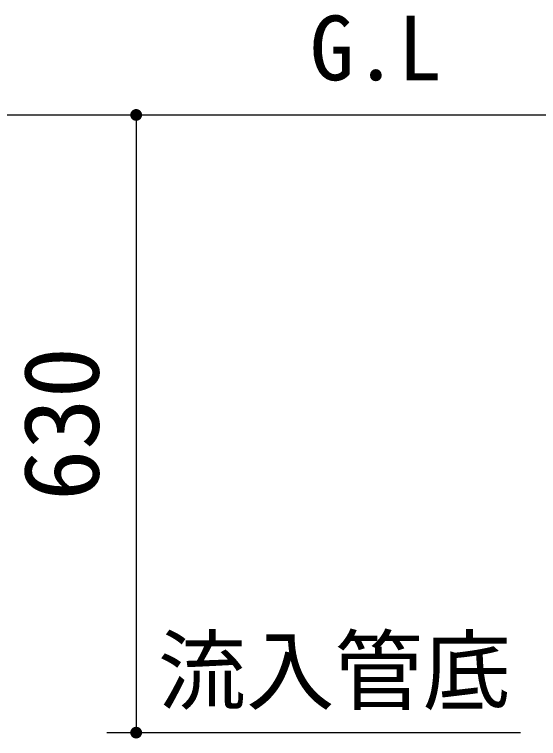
# Model space of a CAD drawing. Units: millimetres, scale not verified. Extents: x -8910 to 8910, y -6308 to 6308.
# Drawn here: x -6804 to -6270, y -1848 to -1110 of the extents above; entities that cross this region are included whole.
import ezdxf
from ezdxf.enums import TextEntityAlignment as Align

# ---------------------------------------------------------------- set-up
doc = ezdxf.new("R2010")
doc.units = ezdxf.units.MM
doc.header["$LTSCALE"] = 30
for name, color, linetype, lineweight in [('0-0_製作', 5, 'Continuous', 25), ('0-2_機器', 2, 'Continuous', 25), ('0-3_空気管', 3, 'Continuous', 25), ('0-7_文字', 7, 'Continuous', 25)]:
    doc.layers.add(name, color=color, linetype=linetype, lineweight=lineweight)
doc.styles.add('ＭＳ ゴシック', font='')
doc.styles.get('ＭＳ ゴシック').set_extended_font_data('MS Gothic')

msp = doc.modelspace()

# ---------------------------------------------------------------- linework, layer by layer
at = {"layer": '0-0_製作', "color": 2}
for p, q in [((-7210.27, -1212.48), (-6404.45, -1212.48)), ((-6680.27, -1212.48), (-6680.27, -1842.48)), ((-6710.27, -1842.48), (-6288.67, -1842.48))]:
    msp.add_line(p, q, dxfattribs=at)
at = {"layer": '0-0_製作'}
for points in [[(-6685.97, -1210.62), (-6680.27, -1212.48), (-6686.16, -1211.35)], [(-6685.7, -1209.92), (-6680.27, -1212.48), (-6685.97, -1210.62)], [(-6685.33, -1209.26), (-6680.27, -1212.48), (-6685.7, -1209.92)], [(-6684.89, -1208.65), (-6680.27, -1212.48), (-6685.33, -1209.26)], [(-6684.37, -1208.1), (-6680.27, -1212.48), (-6684.89, -1208.65)], [(-6683.79, -1207.62), (-6680.27, -1212.48), (-6684.37, -1208.1)], [(-6683.16, -1207.22), (-6680.27, -1212.48), (-6683.79, -1207.62)], [(-6682.48, -1206.9), (-6680.27, -1212.48), (-6683.16, -1207.22)], [(-6681.76, -1206.66), (-6680.27, -1212.48), (-6682.48, -1206.9)], [(-6681.02, -1206.52), (-6680.27, -1212.48), (-6681.76, -1206.66)], [(-6681.02, -1206.52), (-6680.27, -1206.48), (-6680.27, -1212.48)], [(-6680.27, -1206.48), (-6674.27, -1212.48), (-6680.27, -1212.48)], [(-6679.89, -1206.49), (-6674.27, -1212.48), (-6680.27, -1206.48)], [(-6679.14, -1206.58), (-6674.27, -1212.48), (-6679.89, -1206.49)], [(-6678.41, -1206.77), (-6674.27, -1212.48), (-6679.14, -1206.58)], [(-6677.71, -1207.05), (-6674.27, -1212.48), (-6678.41, -1206.77)], [(-6677.05, -1207.41), (-6674.27, -1212.48), (-6677.71, -1207.05)], [(-6676.44, -1207.85), (-6674.27, -1212.48), (-6677.05, -1207.41)], [(-6675.89, -1208.37), (-6674.27, -1212.48), (-6676.44, -1207.85)], [(-6675.41, -1208.95), (-6674.27, -1212.48), (-6675.89, -1208.37)], [(-6675.01, -1209.59), (-6674.27, -1212.48), (-6675.41, -1208.95)], [(-6674.69, -1210.27), (-6674.27, -1212.48), (-6675.01, -1209.59)], [(-6674.46, -1210.98), (-6674.27, -1212.48), (-6674.69, -1210.27)], [(-6674.46, -1210.98), (-6674.31, -1211.72), (-6674.27, -1212.48)], [(-6686.26, -1212.1), (-6680.27, -1212.48), (-6686.27, -1212.48)], [(-6686.27, -1212.48), (-6686.08, -1213.97), (-6686.22, -1213.23)], [(-6686.27, -1212.48), (-6685.85, -1214.68), (-6686.08, -1213.97)], [(-6680.27, -1212.48), (-6685.85, -1214.68), (-6686.27, -1212.48)], [(-6686.16, -1211.35), (-6680.27, -1212.48), (-6686.26, -1212.1)], [(-6680.27, -1212.48), (-6685.52, -1215.37), (-6685.85, -1214.68)], [(-6680.27, -1212.48), (-6685.12, -1216), (-6685.52, -1215.37)], [(-6680.27, -1212.48), (-6684.64, -1216.58), (-6685.12, -1216)], [(-6680.27, -1212.48), (-6684.09, -1217.1), (-6684.64, -1216.58)], [(-6680.27, -1212.48), (-6683.48, -1217.54), (-6684.09, -1217.1)], [(-6680.27, -1212.48), (-6682.82, -1217.91), (-6683.48, -1217.54)], [(-6680.27, -1212.48), (-6682.12, -1218.18), (-6682.82, -1217.91)], [(-6680.27, -1212.48), (-6681.39, -1218.37), (-6682.12, -1218.18)], [(-6680.27, -1212.48), (-6680.64, -1218.46), (-6681.39, -1218.37)], [(-6680.27, -1212.48), (-6680.27, -1218.48), (-6680.64, -1218.46)], [(-6680.27, -1212.48), (-6679.51, -1218.43), (-6680.27, -1218.48)], [(-6680.27, -1212.48), (-6678.77, -1218.29), (-6679.51, -1218.43)], [(-6674.27, -1212.48), (-6678.77, -1218.29), (-6680.27, -1212.48)], [(-6674.27, -1212.48), (-6678.06, -1218.05), (-6678.77, -1218.29)], [(-6674.27, -1212.48), (-6677.38, -1217.73), (-6678.06, -1218.05)], [(-6674.27, -1212.48), (-6676.74, -1217.33), (-6677.38, -1217.73)], [(-6674.27, -1212.48), (-6676.16, -1216.85), (-6676.74, -1217.33)], [(-6674.27, -1212.48), (-6675.64, -1216.3), (-6676.16, -1216.85)], [(-6674.27, -1212.48), (-6675.2, -1215.69), (-6675.64, -1216.3)], [(-6674.27, -1212.48), (-6674.84, -1215.03), (-6675.2, -1215.69)], [(-6674.27, -1212.48), (-6674.56, -1214.33), (-6674.84, -1215.03)], [(-6674.27, -1212.48), (-6674.37, -1213.6), (-6674.56, -1214.33)], [(-6674.27, -1212.48), (-6674.28, -1212.85), (-6674.37, -1213.6)], [(-6684.89, -1838.65), (-6680.27, -1842.48), (-6685.33, -1839.26)], [(-6684.37, -1838.1), (-6680.27, -1842.48), (-6684.89, -1838.65)], [(-6683.79, -1837.62), (-6680.27, -1842.48), (-6684.37, -1838.1)], [(-6683.16, -1837.22), (-6680.27, -1842.48), (-6683.79, -1837.62)], [(-6682.48, -1836.9), (-6680.27, -1842.48), (-6683.16, -1837.22)], [(-6681.76, -1836.66), (-6680.27, -1842.48), (-6682.48, -1836.9)], [(-6681.76, -1836.66), (-6680.27, -1836.48), (-6680.27, -1842.48)], [(-6681.02, -1836.52), (-6680.27, -1836.48), (-6681.76, -1836.66)], [(-6680.27, -1836.48), (-6674.27, -1842.48), (-6680.27, -1842.48)], [(-6679.89, -1836.49), (-6674.27, -1842.48), (-6680.27, -1836.48)], [(-6679.14, -1836.58), (-6674.27, -1842.48), (-6679.89, -1836.49)], [(-6678.41, -1836.77), (-6674.27, -1842.48), (-6679.14, -1836.58)], [(-6677.71, -1837.05), (-6674.27, -1842.48), (-6678.41, -1836.77)], [(-6677.05, -1837.41), (-6674.27, -1842.48), (-6677.71, -1837.05)], [(-6676.44, -1837.85), (-6674.27, -1842.48), (-6677.05, -1837.41)], [(-6675.89, -1838.37), (-6674.27, -1842.48), (-6676.44, -1837.85)], [(-6675.41, -1838.95), (-6674.27, -1842.48), (-6675.89, -1838.37)], [(-6686.26, -1842.1), (-6680.27, -1842.48), (-6686.27, -1842.48)], [(-6686.27, -1842.48), (-6685.52, -1845.37), (-6686.22, -1843.23)], [(-6686.27, -1842.48), (-6685.12, -1846), (-6685.52, -1845.37)], [(-6680.27, -1842.48), (-6685.12, -1846), (-6686.27, -1842.48)], [(-6686.16, -1841.35), (-6680.27, -1842.48), (-6686.26, -1842.1)], [(-6686.22, -1843.23), (-6685.85, -1844.68), (-6686.08, -1843.97)], [(-6686.22, -1843.23), (-6685.52, -1845.37), (-6685.85, -1844.68)], [(-6685.97, -1840.62), (-6680.27, -1842.48), (-6686.16, -1841.35)], [(-6685.7, -1839.92), (-6680.27, -1842.48), (-6685.97, -1840.62)], [(-6685.33, -1839.26), (-6680.27, -1842.48), (-6685.7, -1839.92)], [(-6680.27, -1842.48), (-6684.64, -1846.58), (-6685.12, -1846)], [(-6680.27, -1842.48), (-6684.09, -1847.1), (-6684.64, -1846.58)], [(-6680.27, -1842.48), (-6683.48, -1847.54), (-6684.09, -1847.1)], [(-6680.27, -1842.48), (-6682.82, -1847.91), (-6683.48, -1847.54)], [(-6680.27, -1842.48), (-6682.12, -1848.18), (-6682.82, -1847.91)], [(-6680.27, -1842.48), (-6681.39, -1848.37), (-6682.12, -1848.18)], [(-6680.27, -1842.48), (-6680.64, -1848.46), (-6681.39, -1848.37)], [(-6680.27, -1842.48), (-6680.27, -1848.48), (-6680.64, -1848.46)], [(-6680.27, -1842.48), (-6679.51, -1848.43), (-6680.27, -1848.48)], [(-6680.27, -1842.48), (-6678.77, -1848.29), (-6679.51, -1848.43)], [(-6680.27, -1842.48), (-6678.06, -1848.05), (-6678.77, -1848.29)], [(-6674.27, -1842.48), (-6678.06, -1848.05), (-6680.27, -1842.48)], [(-6674.27, -1842.48), (-6677.38, -1847.73), (-6678.06, -1848.05)], [(-6674.27, -1842.48), (-6676.74, -1847.33), (-6677.38, -1847.73)], [(-6674.27, -1842.48), (-6676.16, -1846.85), (-6676.74, -1847.33)], [(-6674.27, -1842.48), (-6675.64, -1846.3), (-6676.16, -1846.85)], [(-6674.27, -1842.48), (-6675.2, -1845.69), (-6675.64, -1846.3)], [(-6675.01, -1839.59), (-6674.27, -1842.48), (-6675.41, -1838.95)], [(-6674.27, -1842.48), (-6674.84, -1845.03), (-6675.2, -1845.69)], [(-6675.01, -1839.59), (-6674.31, -1841.72), (-6674.27, -1842.48)], [(-6674.69, -1840.27), (-6674.31, -1841.72), (-6675.01, -1839.59)], [(-6674.27, -1842.48), (-6674.56, -1844.33), (-6674.84, -1845.03)], [(-6674.69, -1840.27), (-6674.46, -1840.98), (-6674.31, -1841.72)], [(-6674.27, -1842.48), (-6674.37, -1843.6), (-6674.56, -1844.33)], [(-6674.27, -1842.48), (-6674.28, -1842.85), (-6674.37, -1843.6)]]:
    msp.add_solid(points, dxfattribs=at)
at = {"layer": '0-2_機器'}
msp.add_line((-7257.32, -1212.48), (-2658.91, -1212.48), dxfattribs=at)

# ---------------------------------------------------------------- texts
at = {"layer": '0-0_製作', "color": 4, "style": 'ＭＳ ゴシック'}
msp.add_text('630', height=76.98, rotation=90, dxfattribs=at).set_placement((-6695.27, -1606.23), align=Align.BOTTOM_LEFT)
at = {"layer": '0-3_空気管', "color": 4, "style": 'ＭＳ ゴシック'}
msp.add_text('G.L', height=65.98, dxfattribs=at).set_placement((-6503.33, -1196.86), align=Align.BOTTOM_LEFT)
at = {"layer": '0-7_文字', "color": 4, "style": 'ＭＳ ゴシック'}
msp.add_text('流入管底', height=65.98, dxfattribs=at).set_placement((-6658.24, -1832.03), align=Align.BOTTOM_LEFT)

doc.saveas('drawing.dxf')
